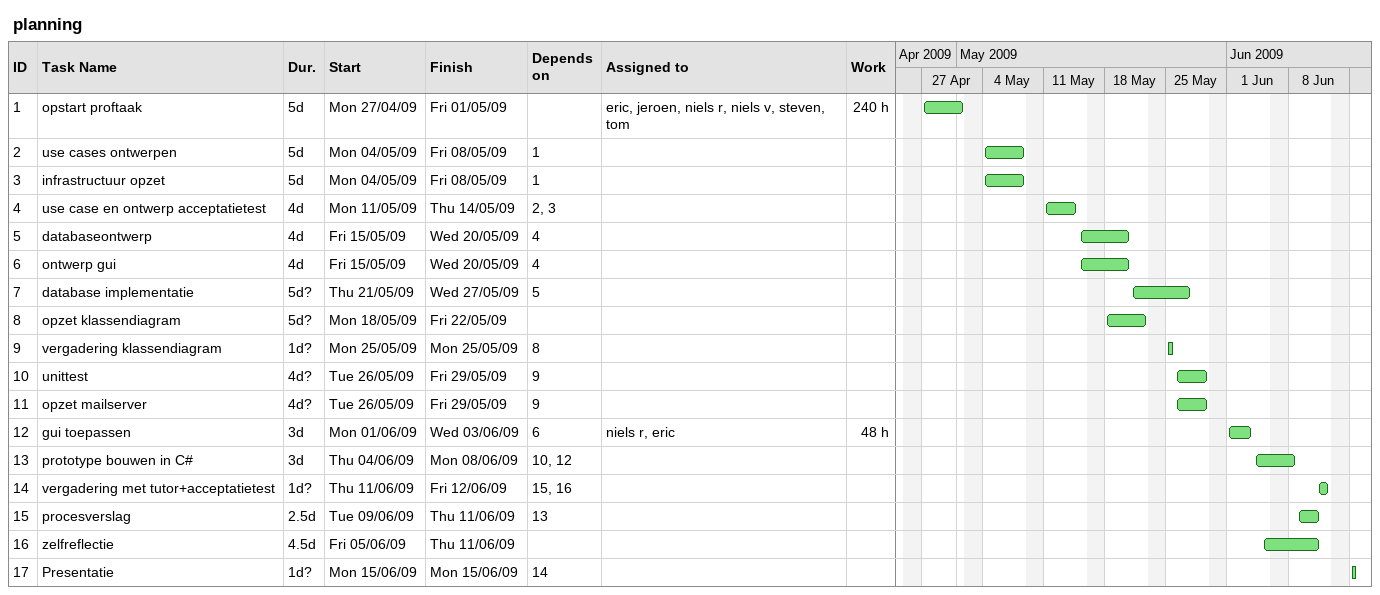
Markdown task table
planning

| ID | Task | Duration | Start | Finish | Predecessors | Resources | Work (h) |
|---|---|---|---|---|---|---|---|
| 1 | opstart proftaak | 5d | 2009-04-27 | 2009-05-01 |  | eric, jeroen, niels r, niels v, steven, tom | 240 |
| 2 | use cases ontwerpen | 5d | 2009-05-04 | 2009-05-08 | 1 |  |  |
| 3 | infrastructuur opzet | 5d | 2009-05-04 | 2009-05-08 | 1 |  |  |
| 4 | use case en ontwerp acceptatietest | 4d | 2009-05-11 | 2009-05-14 | 2, 3 |  |  |
| 5 | databaseontwerp | 4d | 2009-05-15 | 2009-05-20 | 4 |  |  |
| 6 | ontwerp gui | 4d | 2009-05-15 | 2009-05-20 | 4 |  |  |
| 7 | database implementatie | 5d? | 2009-05-21 | 2009-05-27 | 5 |  |  |
| 8 | opzet klassendiagram | 5d? | 2009-05-18 | 2009-05-22 |  |  |  |
| 9 | vergadering klassendiagram | 1d? | 2009-05-25 | 2009-05-25 | 8 |  |  |
| 10 | unittest | 4d? | 2009-05-26 | 2009-05-29 | 9 |  |  |
| 11 | opzet mailserver | 4d? | 2009-05-26 | 2009-05-29 | 9 |  |  |
| 12 | gui toepassen | 3d | 2009-06-01 | 2009-06-03 | 6 | niels r, eric | 48 |
| 13 | prototype bouwen in C# | 3d | 2009-06-04 | 2009-06-08 | 10, 12 |  |  |
| 14 | vergadering met tutor+acceptatietest | 1d? | 2009-06-11 | 2009-06-12 | 15, 16 |  |  |
| 15 | procesverslag | 2.5d | 2009-06-09 | 2009-06-11 | 13 |  |  |
| 16 | zelfreflectie | 4.5d | 2009-06-05 | 2009-06-11 |  |  |  |
| 17 | Presentatie | 1d? | 2009-06-15 | 2009-06-15 | 14 |  |  |
